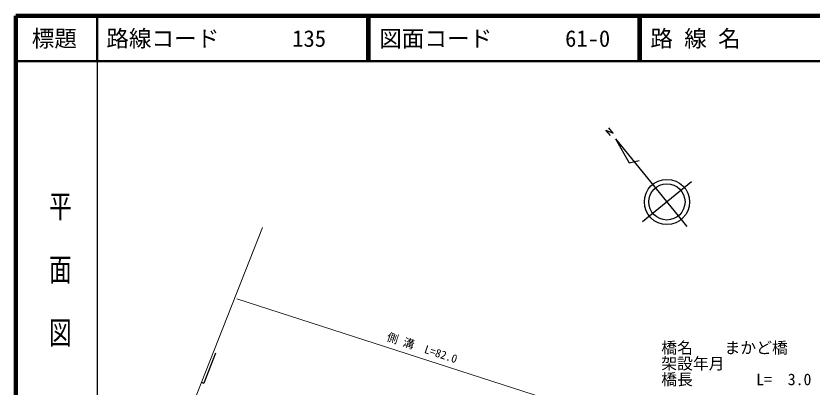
# Model space of a CAD drawing. Units: millimetres, scale not verified. Extents: x 40000 to 680000, y 20000 to 380000.
# Drawn here: x 40000 to 216166, y 297854 to 380000 of the extents above; entities that cross this region are included whole.
import ezdxf
from ezdxf.enums import TextEntityAlignment as Align

# ---------------------------------------------------------------- set-up
doc = ezdxf.new("R2010")
doc.units = ezdxf.units.MM
doc.header["$LTSCALE"] = 1000
for name, color, linetype, lineweight in [('M-BGD', 7, 'Continuous', 25), ('M-BMK-HTXT', 7, 'Continuous', 13), ('M-BMK-LINE', 2, 'Continuous', 13), ('M-BMK-SRVR', 3, 'Continuous', 25), ('M-TTL', 2, 'Continuous', 140), ('M-TTL-BAND', 7, 'Continuous', 25), ('M-TTL-LINE', 7, 'Continuous', 50)]:
    doc.layers.add(name, color=color, linetype=linetype, lineweight=lineweight)
doc.layers.add('M-TTL-TXT', color=7, linetype='Continuous')
doc.styles.add('@ＭＳ ゴシック', font='')
doc.styles.add('ＭＳ ゴシック', font='')
doc.styles.get('@ＭＳ ゴシック').set_extended_font_data('@MS Gothic')
doc.styles.get('ＭＳ ゴシック').set_extended_font_data('MS Gothic')

msp = doc.modelspace()

# ---------------------------------------------------------------- linework, layer by layer
at = {"layer": 'M-BGD'}
for p, q in [((84148, 305325), (81578, 298684)), ((81671, 298648), (81047, 298890))]:
    msp.add_line(p, q, dxfattribs=at)
at = {"layer": 'M-BMK-HTXT'}
msp.add_line((88861, 317404), (168568, 291677), dxfattribs=at)
at = {"layer": 'M-BMK-LINE'}
msp.add_line((78790, 293165), (94555, 333148), dxfattribs=at)
at = {"layer": 'M-BMK-SRVR'}
for p, q in [((171534, 353528), (170561, 354725)), ((170561, 354725), (172159, 354030)), ((172159, 354030), (171175, 355226)), ((172694, 352793), (175704, 347507)), ((172694, 352793), (188467, 333397)), ((175704, 347507), (177886, 347993)), ((189481, 343245), (178620, 334412))]:
    msp.add_line(p, q, dxfattribs=at)
for radius in [5000, 4000]:
    msp.add_circle((184050, 338828), radius, dxfattribs=at)
at = {"layer": 'M-TTL'}
for p, q in [((40000, 380000), (40000, 20000)), ((680000, 380000), (40000, 380000))]:
    msp.add_line(p, q, dxfattribs=at)
at = {"layer": 'M-TTL-BAND'}
msp.add_line((58000, 370000), (58000, 20000), dxfattribs=at)
at = {"layer": 'M-TTL-LINE'}
for p, q in [((58000, 380000), (58000, 370000)), ((117750, 380000), (117750, 370000)), ((118250, 380000), (118250, 370000)), ((177750, 380000), (177750, 370000)), ((178250, 380000), (178250, 370000)), ((40000, 370000), (680000, 370000))]:
    msp.add_line(p, q, dxfattribs=at)

# ---------------------------------------------------------------- texts
at = {"layer": 'M-BGD', "style": 'ＭＳ ゴシック'}
for s, p in [('橋名\u3000\u3000まかど橋', (182800, 304506)), ('架設年月\u3000\u3000', (182800, 301006)), ('橋長\u3000\u3000\u3000\u3000L=  3.0', (182800, 297506))]:
    msp.add_text(s, height=2566, dxfattribs=at).set_placement(p, align=Align.BOTTOM_LEFT)
at = {"layer": 'M-BMK-HTXT', "style": 'ＭＳ ゴシック'}
msp.add_text('側 溝\u3000L=82.0', height=1833, rotation=341.8, dxfattribs=at).set_placement((121719, 307667), align=Align.BOTTOM_LEFT)
at = {"layer": 'M-TTL-BAND', "style": '@ＭＳ ゴシック', "width": 1.4}
msp.add_text('平  面  図', height=3666, rotation=270, dxfattribs=at).set_placement((49777, 306475), align=Align.MIDDLE_RIGHT)
at = {"layer": 'M-TTL-TXT', "style": 'ＭＳ ゴシック'}
msp.add_text('標題', height=3666, dxfattribs=at).set_placement((48500, 375000), align=Align.MIDDLE_CENTER)
for s, p in [('路線コード', (60000, 375000)), ('図面コード', (120380, 375000)), ('路 線 名', (180380, 375000)), ('135', (101142, 375000)), ('61-0', (161521, 375000))]:
    msp.add_text(s, height=3666, dxfattribs=at).set_placement(p, align=Align.MIDDLE_LEFT)

doc.saveas('drawing.dxf')
